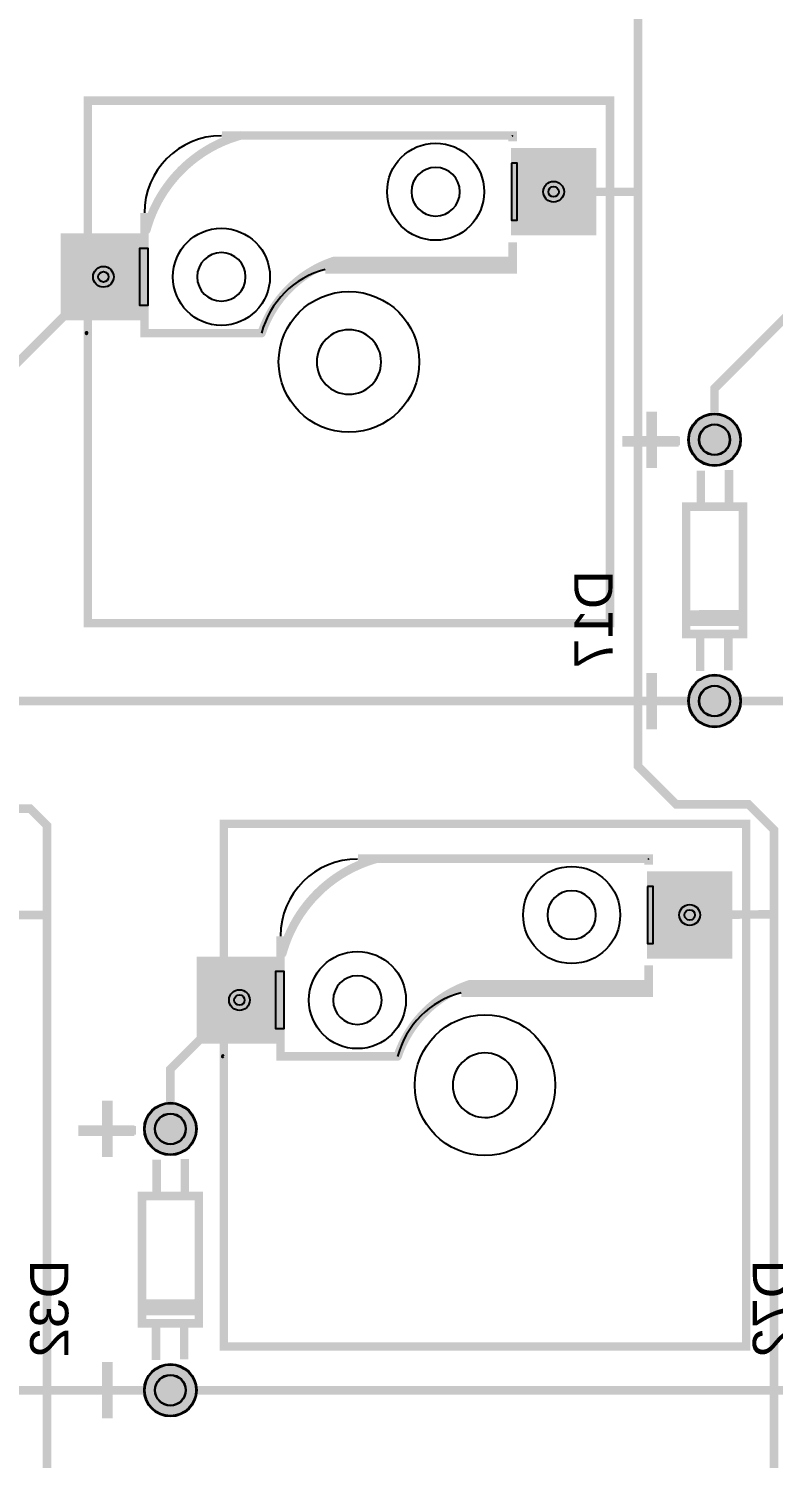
# Model space of a CAD drawing. Header units: millimetres. Extents: x -39 to 282, y -369 to -213.
# Drawn here: x 207.6 to 229.85, y -300.7 to -258.02 of the extents above; entities that cross this region are included whole.
import ezdxf

# ---------------------------------------------------------------- set-up
doc = ezdxf.new("R2010")
doc.units = ezdxf.units.MM
for name, color, linetype, true_color in [('BottomLayer', 7, 'Continuous', 0x0000ff), ('BottomPasteMaskLayer', 7, 'Continuous', 0x800000), ('BottomSilkLayer', 7, 'Continuous', 0x66cc33), ('BottomSolderMaskLayer', 7, 'Continuous', 0xaa00ff), ('Document', 7, 'Continuous', 0xffffff), ('Hole', 7, 'Continuous', 0x222222), ('Multi-Layer', 7, 'Continuous', 0xc0c0c0), ('TopLayer', 7, 'Continuous', 0xff0000), ('TopSilkLayer', 7, 'Continuous', 0xffcc00), ('TopSolderMaskLayer', 7, 'Continuous', 0x800080)]:
    doc.layers.add(name, color=color, linetype=linetype, true_color=true_color)
doc.styles.get("Standard").update_dxf_attribs({"font": 'arial.ttf'})

msp = doc.modelspace()

# ---------------------------------------------------------------- hatches: boundary and pattern name
at = {"layer": 'BottomLayer'}
for points in [[(222.035, -261.616), (224.535, -261.616), (224.535, -264.166), (222.035, -264.166)], [(222.186, -262.041), (222.186, -263.741), (223.786, -263.741), (223.786, -262.041), (222.186, -262.041)], [(208.585, -264.156), (211.085, -264.156), (211.085, -266.706), (208.585, -266.706)], [(209.336, -264.581), (209.336, -266.281), (210.936, -266.281), (210.936, -264.581), (209.336, -264.581)], [(226.099, -283.206), (228.599, -283.206), (228.599, -285.756), (226.099, -285.756)], [(226.25, -283.631), (226.25, -285.331), (227.85, -285.331), (227.85, -283.631), (226.25, -283.631)], [(212.649, -285.746), (215.149, -285.746), (215.149, -288.296), (212.649, -288.296)], [(213.4, -286.171), (213.4, -287.871), (215, -287.871), (215, -286.171), (213.4, -286.171)]]:
    msp.add_hatch(color=256, dxfattribs=at).paths.add_polyline_path(points)
at = {"layer": 'BottomPasteMaskLayer'}
for points in [[(222.035, -261.616), (224.535, -261.616), (224.535, -264.166), (222.035, -264.166)], [(208.585, -264.156), (211.085, -264.156), (211.085, -266.706), (208.585, -266.706)], [(226.099, -283.206), (228.599, -283.206), (228.599, -285.756), (226.099, -285.756)], [(212.649, -285.746), (215.149, -285.746), (215.149, -288.296), (212.649, -288.296)]]:
    msp.add_hatch(color=256, dxfattribs=at).paths.add_polyline_path(points)
at = {"layer": 'BottomSilkLayer'}
for points in [[(211.12, -264.159), (211.104, -264.158), (211.087, -264.155), (211.072, -264.15), (211.057, -264.142), (211.043, -264.133), (211.03, -264.122), (211.02, -264.11), (211.01, -264.096), (211.003, -264.081), (210.998, -264.065), (210.994, -264.049), (210.993, -264.032), (210.993, -264.032), (210.995, -264.014), (210.998, -263.997), (210.998, -263.997), (210.998, -263.997), (210.998, -263.997), (211.024, -263.907), (211.052, -263.818), (211.082, -263.729), (211.114, -263.641), (211.148, -263.554), (211.183, -263.468), (211.221, -263.382), (211.261, -263.297), (211.302, -263.213), (211.345, -263.131), (211.391, -263.049), (211.438, -262.968), (211.487, -262.888), (211.537, -262.809), (211.59, -262.732), (211.644, -262.656), (211.7, -262.581), (211.757, -262.507), (211.816, -262.434), (211.877, -262.363), (211.939, -262.294), (212.003, -262.225), (212.068, -262.158), (212.135, -262.093), (212.204, -262.029), (212.273, -261.967), (212.345, -261.906), (212.417, -261.847), (212.491, -261.789), (212.566, -261.734), (212.642, -261.68), (212.72, -261.627), (212.798, -261.577), (212.878, -261.528), (212.959, -261.481), (213.041, -261.435), (213.124, -261.392), (213.207, -261.351), (213.292, -261.311), (213.378, -261.273), (213.464, -261.237), (213.551, -261.204), (213.639, -261.172), (213.728, -261.142), (213.817, -261.114), (213.907, -261.088), (213.907, -261.088), (213.907, -261.088), (213.907, -261.088), (213.924, -261.084), (213.942, -261.083), (213.942, -261.083), (213.942, -261.083), (213.959, -261.084), (213.975, -261.088), (213.991, -261.093), (214.006, -261.1), (214.02, -261.11), (214.032, -261.12), (214.043, -261.133), (214.052, -261.147), (214.06, -261.162), (214.065, -261.177), (214.068, -261.194), (214.069, -261.21), (214.069, -261.21), (214.068, -261.227), (214.065, -261.243), (214.06, -261.259), (214.052, -261.274), (214.043, -261.288), (214.032, -261.3), (214.019, -261.311), (214.005, -261.32), (213.99, -261.328), (213.974, -261.333), (213.974, -261.333), (213.974, -261.333), (213.974, -261.333), (213.888, -261.358), (213.803, -261.385), (213.718, -261.413), (213.633, -261.444), (213.55, -261.477), (213.467, -261.511), (213.385, -261.548), (213.303, -261.586), (213.223, -261.626), (213.144, -261.668), (213.065, -261.712), (212.988, -261.758), (212.912, -261.805), (212.837, -261.854), (212.763, -261.905), (212.69, -261.958), (212.618, -262.012), (212.548, -262.067), (212.479, -262.125), (212.411, -262.184), (212.345, -262.244), (212.28, -262.306), (212.216, -262.37), (212.154, -262.435), (212.094, -262.501), (212.035, -262.569), (211.978, -262.638), (211.922, -262.708), (211.868, -262.78), (211.815, -262.853), (211.764, -262.927), (211.715, -263.002), (211.668, -263.078), (211.622, -263.155), (211.578, -263.234), (211.536, -263.313), (211.496, -263.393), (211.458, -263.475), (211.421, -263.557), (211.387, -263.639), (211.354, -263.723), (211.324, -263.807), (211.295, -263.892), (211.268, -263.978), (211.243, -264.064), (211.243, -264.064), (211.243, -264.064), (211.243, -264.064), (211.243, -264.064), (211.238, -264.08), (211.231, -264.095), (211.221, -264.109), (211.21, -264.122), (211.198, -264.133), (211.184, -264.142), (211.169, -264.149), (211.153, -264.155), (211.137, -264.158), (211.12, -264.159), (211.12, -264.159), (211.12, -264.159), (211.12, -264.159)], [(222.061, -261.084), (214.491, -261.084), (213.941, -261.084), (213.924, -261.085), (213.908, -261.088), (213.892, -261.093), (213.877, -261.101), (213.863, -261.11), (213.851, -261.121), (213.84, -261.133), (213.831, -261.147), (213.823, -261.162), (213.818, -261.178), (213.815, -261.194), (213.814, -261.211), (213.815, -261.227), (213.818, -261.243), (213.823, -261.259), (213.831, -261.274), (213.84, -261.288), (213.851, -261.3), (213.863, -261.311), (213.877, -261.321), (213.892, -261.328), (213.908, -261.333), (213.924, -261.336), (213.941, -261.338), (214.491, -261.338), (222.061, -261.338), (222.077, -261.336), (222.094, -261.333), (222.109, -261.328), (222.124, -261.321), (222.138, -261.311), (222.151, -261.3), (222.161, -261.288), (222.171, -261.274), (222.178, -261.259), (222.183, -261.243), (222.187, -261.227), (222.188, -261.211), (222.187, -261.194), (222.183, -261.178), (222.178, -261.162), (222.171, -261.147), (222.161, -261.133), (222.151, -261.121), (222.138, -261.11), (222.124, -261.101), (222.109, -261.093), (222.094, -261.088), (222.077, -261.085), (222.061, -261.084), (222.061, -261.084)], [(214.56, -267.24), (214.543, -267.239), (214.527, -267.236), (214.511, -267.23), (214.496, -267.223), (214.483, -267.214), (214.47, -267.203), (214.459, -267.19), (214.45, -267.177), (214.443, -267.162), (214.437, -267.146), (214.434, -267.13), (214.433, -267.113), (214.433, -267.113), (214.433, -267.113), (214.435, -267.091), (214.44, -267.07), (214.44, -267.07), (214.44, -267.07), (214.44, -267.07), (214.44, -267.07), (214.469, -266.989), (214.499, -266.909), (214.531, -266.829), (214.566, -266.75), (214.602, -266.672), (214.64, -266.595), (214.68, -266.519), (214.721, -266.443), (214.765, -266.369), (214.81, -266.296), (214.857, -266.224), (214.906, -266.153), (214.956, -266.084), (215.009, -266.015), (215.062, -265.948), (215.118, -265.882), (215.175, -265.818), (215.233, -265.755), (215.293, -265.693), (215.355, -265.633), (215.418, -265.575), (215.482, -265.518), (215.548, -265.462), (215.615, -265.408), (215.684, -265.356), (215.753, -265.306), (215.824, -265.257), (215.896, -265.21), (215.969, -265.165), (216.043, -265.121), (216.119, -265.079), (216.195, -265.04), (216.272, -265.002), (216.35, -264.965), (216.429, -264.931), (216.509, -264.899), (216.589, -264.869), (216.67, -264.84), (216.67, -264.84), (216.67, -264.84), (216.67, -264.84), (216.691, -264.835), (216.712, -264.833), (216.712, -264.833), (216.728, -264.834), (216.744, -264.838), (216.76, -264.843), (216.775, -264.85), (216.789, -264.86), (216.801, -264.871), (216.812, -264.883), (216.822, -264.897), (216.829, -264.912), (216.834, -264.927), (216.837, -264.944), (216.839, -264.96), (216.839, -264.96), (216.837, -264.978), (216.834, -264.995), (216.828, -265.012), (216.819, -265.028), (216.809, -265.042), (216.797, -265.055), (216.783, -265.065), (216.768, -265.074), (216.751, -265.081), (216.751, -265.081), (216.751, -265.081), (216.751, -265.081), (216.751, -265.081), (216.674, -265.108), (216.597, -265.137), (216.521, -265.168), (216.446, -265.201), (216.372, -265.235), (216.298, -265.272), (216.226, -265.31), (216.154, -265.35), (216.084, -265.392), (216.014, -265.436), (215.946, -265.481), (215.879, -265.528), (215.813, -265.577), (215.748, -265.627), (215.685, -265.679), (215.622, -265.733), (215.562, -265.788), (215.502, -265.844), (215.444, -265.902), (215.388, -265.962), (215.333, -266.022), (215.279, -266.085), (215.227, -266.148), (215.177, -266.213), (215.128, -266.279), (215.081, -266.346), (215.036, -266.414), (214.992, -266.484), (214.95, -266.554), (214.91, -266.626), (214.872, -266.698), (214.836, -266.772), (214.801, -266.846), (214.768, -266.921), (214.737, -266.997), (214.708, -267.074), (214.681, -267.151), (214.681, -267.151), (214.681, -267.151), (214.681, -267.151), (214.675, -267.166), (214.668, -267.18), (214.658, -267.193), (214.647, -267.205), (214.635, -267.215), (214.622, -267.224), (214.607, -267.231), (214.592, -267.236), (214.576, -267.239), (214.56, -267.24), (214.56, -267.24), (214.56, -267.24)], [(216.711, -265.088), (217.751, -265.088), (222.061, -265.088), (222.077, -265.087), (222.094, -265.083), (222.109, -265.078), (222.124, -265.071), (222.138, -265.061), (222.151, -265.051), (222.161, -265.038), (222.171, -265.024), (222.178, -265.009), (222.183, -264.994), (222.187, -264.977), (222.188, -264.961), (222.187, -264.944), (222.183, -264.928), (222.178, -264.912), (222.171, -264.897), (222.161, -264.883), (222.151, -264.871), (222.138, -264.86), (222.124, -264.851), (222.109, -264.843), (222.094, -264.838), (222.077, -264.835), (222.061, -264.834), (217.751, -264.834), (216.711, -264.834), (216.694, -264.835), (216.678, -264.838), (216.662, -264.843), (216.647, -264.851), (216.633, -264.86), (216.621, -264.871), (216.61, -264.883), (216.601, -264.897), (216.593, -264.912), (216.588, -264.928), (216.585, -264.944), (216.584, -264.961), (216.585, -264.977), (216.588, -264.994), (216.593, -265.009), (216.601, -265.024), (216.61, -265.038), (216.621, -265.051), (216.633, -265.061), (216.647, -265.071), (216.662, -265.078), (216.678, -265.083), (216.694, -265.087), (216.711, -265.088), (216.711, -265.088)], [(211.061, -267.238), (214.561, -267.238), (214.577, -267.237), (214.594, -267.233), (214.609, -267.228), (214.624, -267.221), (214.638, -267.211), (214.651, -267.2), (214.662, -267.188), (214.671, -267.174), (214.678, -267.159), (214.683, -267.143), (214.687, -267.127), (214.688, -267.111), (214.687, -267.094), (214.683, -267.078), (214.678, -267.062), (214.671, -267.047), (214.662, -267.033), (214.651, -267.021), (214.638, -267.01), (214.624, -267.001), (214.609, -266.993), (214.594, -266.988), (214.577, -266.985), (214.561, -266.984), (211.061, -266.984), (211.044, -266.985), (211.028, -266.988), (211.012, -266.993), (210.997, -267.001), (210.983, -267.01), (210.971, -267.021), (210.96, -267.033), (210.951, -267.047), (210.943, -267.062), (210.938, -267.078), (210.935, -267.094), (210.934, -267.111), (210.935, -267.127), (210.938, -267.143), (210.943, -267.159), (210.951, -267.174), (210.96, -267.188), (210.971, -267.2), (210.983, -267.211), (210.997, -267.221), (211.012, -267.228), (211.028, -267.233), (211.044, -267.237), (211.061, -267.238), (211.061, -267.238)], [(227.242, -275.384), (227.242, -275.844), (227.232, -275.854), (228.912, -275.854), (228.942, -275.824), (228.942, -275.414), (228.942, -275.374)], [(215.184, -285.749), (215.168, -285.748), (215.151, -285.745), (215.136, -285.74), (215.121, -285.732), (215.107, -285.723), (215.095, -285.712), (215.084, -285.7), (215.074, -285.686), (215.067, -285.671), (215.062, -285.655), (215.058, -285.639), (215.057, -285.622), (215.057, -285.622), (215.059, -285.604), (215.062, -285.587), (215.062, -285.587), (215.062, -285.587), (215.062, -285.587), (215.088, -285.497), (215.116, -285.408), (215.146, -285.319), (215.178, -285.231), (215.212, -285.144), (215.247, -285.058), (215.285, -284.972), (215.325, -284.887), (215.366, -284.803), (215.41, -284.721), (215.455, -284.639), (215.502, -284.558), (215.551, -284.478), (215.601, -284.4), (215.654, -284.322), (215.708, -284.246), (215.764, -284.171), (215.821, -284.097), (215.88, -284.024), (215.941, -283.953), (216.003, -283.884), (216.067, -283.815), (216.132, -283.748), (216.199, -283.683), (216.268, -283.619), (216.337, -283.557), (216.409, -283.496), (216.481, -283.437), (216.555, -283.379), (216.63, -283.324), (216.706, -283.27), (216.784, -283.217), (216.862, -283.167), (216.942, -283.118), (217.023, -283.071), (217.105, -283.025), (217.188, -282.982), (217.271, -282.941), (217.356, -282.901), (217.442, -282.863), (217.528, -282.827), (217.615, -282.794), (217.703, -282.762), (217.792, -282.732), (217.881, -282.704), (217.971, -282.678), (217.971, -282.678), (217.971, -282.678), (217.971, -282.678), (217.988, -282.675), (218.006, -282.673), (218.006, -282.673), (218.006, -282.673), (218.023, -282.674), (218.039, -282.678), (218.055, -282.683), (218.07, -282.69), (218.084, -282.7), (218.096, -282.711), (218.107, -282.723), (218.116, -282.737), (218.124, -282.752), (218.129, -282.767), (218.132, -282.784), (218.133, -282.8), (218.133, -282.8), (218.132, -282.817), (218.129, -282.833), (218.124, -282.849), (218.116, -282.864), (218.107, -282.878), (218.096, -282.89), (218.083, -282.901), (218.069, -282.91), (218.054, -282.918), (218.039, -282.923), (218.039, -282.923), (218.039, -282.923), (218.039, -282.923), (217.952, -282.948), (217.867, -282.975), (217.782, -283.003), (217.697, -283.034), (217.614, -283.067), (217.531, -283.101), (217.449, -283.138), (217.367, -283.176), (217.287, -283.216), (217.208, -283.258), (217.129, -283.302), (217.052, -283.348), (216.976, -283.395), (216.901, -283.444), (216.827, -283.495), (216.754, -283.548), (216.682, -283.602), (216.612, -283.658), (216.543, -283.715), (216.475, -283.774), (216.409, -283.834), (216.344, -283.896), (216.28, -283.96), (216.218, -284.025), (216.158, -284.091), (216.099, -284.159), (216.042, -284.228), (215.986, -284.298), (215.932, -284.37), (215.879, -284.443), (215.828, -284.517), (215.779, -284.592), (215.732, -284.668), (215.686, -284.745), (215.642, -284.824), (215.6, -284.903), (215.56, -284.983), (215.522, -285.065), (215.485, -285.147), (215.451, -285.229), (215.418, -285.313), (215.388, -285.397), (215.359, -285.483), (215.332, -285.568), (215.307, -285.654), (215.307, -285.654), (215.307, -285.654), (215.307, -285.654), (215.307, -285.654), (215.302, -285.67), (215.295, -285.685), (215.285, -285.699), (215.274, -285.712), (215.262, -285.723), (215.248, -285.732), (215.233, -285.74), (215.217, -285.745), (215.201, -285.748), (215.184, -285.749), (215.184, -285.749), (215.184, -285.749), (215.184, -285.749)], [(226.125, -282.674), (218.555, -282.674), (218.005, -282.674), (217.988, -282.675), (217.972, -282.678), (217.956, -282.683), (217.941, -282.691), (217.927, -282.7), (217.915, -282.711), (217.904, -282.723), (217.895, -282.737), (217.887, -282.752), (217.882, -282.768), (217.879, -282.784), (217.878, -282.801), (217.879, -282.817), (217.882, -282.833), (217.887, -282.849), (217.895, -282.864), (217.904, -282.878), (217.915, -282.89), (217.927, -282.901), (217.941, -282.911), (217.956, -282.918), (217.972, -282.923), (217.988, -282.927), (218.005, -282.928), (218.555, -282.928), (226.125, -282.928), (226.141, -282.927), (226.158, -282.923), (226.173, -282.918), (226.188, -282.911), (226.202, -282.901), (226.215, -282.89), (226.225, -282.878), (226.235, -282.864), (226.242, -282.849), (226.247, -282.833), (226.251, -282.817), (226.252, -282.801), (226.251, -282.784), (226.247, -282.768), (226.242, -282.752), (226.235, -282.737), (226.225, -282.723), (226.215, -282.711), (226.202, -282.7), (226.188, -282.691), (226.173, -282.683), (226.158, -282.678), (226.141, -282.675), (226.125, -282.674), (226.125, -282.674)], [(218.624, -288.83), (218.607, -288.829), (218.591, -288.826), (218.575, -288.821), (218.56, -288.813), (218.547, -288.804), (218.534, -288.793), (218.523, -288.781), (218.514, -288.767), (218.507, -288.752), (218.501, -288.736), (218.498, -288.72), (218.497, -288.703), (218.497, -288.703), (218.497, -288.703), (218.499, -288.681), (218.504, -288.66), (218.504, -288.66), (218.504, -288.66), (218.504, -288.66), (218.504, -288.66), (218.533, -288.579), (218.563, -288.499), (218.595, -288.419), (218.63, -288.34), (218.666, -288.262), (218.704, -288.185), (218.744, -288.109), (218.785, -288.033), (218.829, -287.959), (218.874, -287.886), (218.921, -287.814), (218.97, -287.743), (219.02, -287.674), (219.073, -287.605), (219.126, -287.538), (219.182, -287.472), (219.239, -287.408), (219.297, -287.345), (219.357, -287.283), (219.419, -287.223), (219.482, -287.165), (219.546, -287.108), (219.612, -287.052), (219.679, -286.999), (219.748, -286.946), (219.817, -286.896), (219.888, -286.847), (219.96, -286.8), (220.033, -286.755), (220.107, -286.711), (220.183, -286.669), (220.259, -286.63), (220.336, -286.592), (220.414, -286.555), (220.493, -286.521), (220.573, -286.489), (220.653, -286.459), (220.734, -286.43), (220.734, -286.43), (220.734, -286.43), (220.734, -286.43), (220.755, -286.425), (220.776, -286.423), (220.776, -286.423), (220.792, -286.424), (220.808, -286.428), (220.824, -286.433), (220.839, -286.44), (220.853, -286.45), (220.865, -286.461), (220.876, -286.473), (220.886, -286.487), (220.893, -286.502), (220.898, -286.518), (220.901, -286.534), (220.903, -286.55), (220.903, -286.55), (220.901, -286.568), (220.898, -286.585), (220.892, -286.602), (220.883, -286.618), (220.873, -286.632), (220.861, -286.645), (220.847, -286.656), (220.832, -286.664), (220.815, -286.671), (220.815, -286.671), (220.815, -286.671), (220.815, -286.671), (220.815, -286.671), (220.738, -286.698), (220.661, -286.727), (220.585, -286.758), (220.51, -286.791), (220.436, -286.825), (220.362, -286.862), (220.29, -286.9), (220.218, -286.94), (220.148, -286.982), (220.078, -287.026), (220.01, -287.071), (219.943, -287.118), (219.877, -287.167), (219.812, -287.217), (219.749, -287.269), (219.686, -287.323), (219.626, -287.378), (219.566, -287.434), (219.508, -287.492), (219.452, -287.552), (219.397, -287.612), (219.343, -287.675), (219.291, -287.738), (219.241, -287.803), (219.192, -287.869), (219.145, -287.936), (219.1, -288.004), (219.056, -288.074), (219.014, -288.144), (218.974, -288.216), (218.936, -288.288), (218.9, -288.362), (218.865, -288.436), (218.832, -288.511), (218.801, -288.587), (218.772, -288.664), (218.745, -288.741), (218.745, -288.741), (218.745, -288.741), (218.745, -288.741), (218.739, -288.756), (218.732, -288.77), (218.722, -288.783), (218.711, -288.795), (218.699, -288.806), (218.686, -288.814), (218.671, -288.821), (218.656, -288.826), (218.64, -288.829), (218.624, -288.83), (218.624, -288.83), (218.624, -288.83)], [(220.775, -286.678), (221.815, -286.678), (226.125, -286.678), (226.141, -286.677), (226.158, -286.673), (226.173, -286.668), (226.188, -286.661), (226.202, -286.652), (226.215, -286.641), (226.225, -286.628), (226.235, -286.614), (226.242, -286.599), (226.247, -286.584), (226.251, -286.567), (226.252, -286.551), (226.251, -286.534), (226.247, -286.518), (226.242, -286.502), (226.235, -286.487), (226.225, -286.473), (226.215, -286.461), (226.202, -286.45), (226.188, -286.441), (226.173, -286.433), (226.158, -286.428), (226.141, -286.425), (226.125, -286.424), (221.815, -286.424), (220.775, -286.424), (220.758, -286.425), (220.742, -286.428), (220.726, -286.433), (220.711, -286.441), (220.697, -286.45), (220.685, -286.461), (220.674, -286.473), (220.665, -286.487), (220.657, -286.502), (220.652, -286.518), (220.649, -286.534), (220.648, -286.551), (220.649, -286.567), (220.652, -286.584), (220.657, -286.599), (220.665, -286.614), (220.674, -286.628), (220.685, -286.641), (220.697, -286.652), (220.711, -286.661), (220.726, -286.668), (220.742, -286.673), (220.758, -286.677), (220.775, -286.678), (220.775, -286.678)], [(215.125, -288.828), (218.625, -288.828), (218.641, -288.827), (218.658, -288.823), (218.673, -288.818), (218.688, -288.811), (218.702, -288.801), (218.715, -288.79), (218.726, -288.778), (218.735, -288.764), (218.742, -288.749), (218.747, -288.734), (218.751, -288.717), (218.752, -288.701), (218.751, -288.684), (218.747, -288.668), (218.742, -288.652), (218.735, -288.637), (218.726, -288.623), (218.715, -288.611), (218.702, -288.6), (218.688, -288.591), (218.673, -288.583), (218.658, -288.578), (218.641, -288.575), (218.625, -288.574), (215.125, -288.574), (215.108, -288.575), (215.092, -288.578), (215.076, -288.583), (215.061, -288.591), (215.047, -288.6), (215.035, -288.611), (215.024, -288.623), (215.015, -288.637), (215.007, -288.652), (215.002, -288.668), (214.999, -288.684), (214.998, -288.701), (214.999, -288.717), (215.002, -288.734), (215.007, -288.749), (215.015, -288.764), (215.024, -288.778), (215.035, -288.79), (215.047, -288.801), (215.061, -288.811), (215.076, -288.818), (215.092, -288.823), (215.108, -288.827), (215.125, -288.828), (215.125, -288.828)], [(210.986, -295.958), (210.986, -296.418), (210.976, -296.428), (212.656, -296.428), (212.686, -296.398), (212.686, -295.988), (212.686, -295.948)]]:
    msp.add_hatch(color=256, dxfattribs=at).paths.add_polyline_path(points)
at = {"layer": 'BottomSolderMaskLayer'}
for points in [[(222.01, -261.59), (224.561, -261.59), (224.561, -264.191), (222.01, -264.191)], [(208.56, -264.13), (211.111, -264.13), (211.111, -266.731), (208.56, -266.731)], [(227.305, -270.294, 1), (228.879, -270.294, 1)], [(227.305, -278.093, 1), (228.879, -278.093, 1)], [(226.074, -283.18), (228.625, -283.18), (228.625, -285.781), (226.074, -285.781)], [(212.624, -285.72), (215.175, -285.72), (215.175, -288.321), (212.624, -288.321)], [(211.049, -290.868, 1), (212.623, -290.868, 1)], [(211.049, -298.668, 1), (212.623, -298.668, 1)]]:
    msp.add_hatch(color=256, dxfattribs=at).paths.add_polyline_path(points)
at = {"layer": 'Document'}
for points in [[(226.373, -269.454), (226.053, -269.454), (226.053, -271.134), (226.373, -271.134)], [(227.02, -270.506), (227.02, -270.186), (225.34, -270.186), (225.34, -270.506)], [(226.372, -277.254), (226.052, -277.254), (226.052, -278.934), (226.372, -278.934)], [(210.117, -290.028), (209.797, -290.028), (209.797, -291.708), (210.117, -291.708)], [(210.764, -291.08), (210.764, -290.76), (209.084, -290.76), (209.084, -291.08)], [(210.116, -297.828), (209.796, -297.828), (209.796, -299.508), (210.116, -299.508)]]:
    msp.add_hatch(color=256, dxfattribs=at).paths.add_polyline_path(points)
at = {"layer": 'Multi-Layer'}
for points in [[(227.33, -270.294, 1), (228.854, -270.294, 1)], [(227.33, -278.093, 1), (228.854, -278.093, 1)], [(211.074, -290.868, 1), (212.598, -290.868, 1)], [(211.074, -298.668, 1), (212.598, -298.668, 1)]]:
    msp.add_hatch(color=256, dxfattribs=at).paths.add_polyline_path(points)
at = {"layer": 'TopSolderMaskLayer'}
for points in [[(227.305, -270.294, 1), (228.879, -270.294, 1)], [(227.305, -278.093, 1), (228.879, -278.093, 1)], [(211.049, -290.868, 1), (212.623, -290.868, 1)], [(211.049, -298.668, 1), (212.623, -298.668, 1)]]:
    msp.add_hatch(color=256, dxfattribs=at).paths.add_polyline_path(points)

# ---------------------------------------------------------------- linework, layer by layer
at = {"layer": 'BottomLayer', "const_width": 0.254}
for points in [[(228.092, -278.093), (228.092, -278.093), (206.121, -278.093)], [(256.541, -278.474), (256.16, -278.093), (228.092, -278.093)], [(211.836, -298.668), (190.754, -298.668), (190.627, -298.795)], [(233.68, -298.668), (211.836, -298.668)]]:
    msp.add_lwpolyline(points, dxfattribs=at)
at = {"layer": 'BottomLayer'}
for centre in [(209.335, -267.11), (213.399, -288.7)]:
    msp.add_arc(centre, 0.03, 359.9073, 349.7038, dxfattribs=at)
at = {"layer": 'BottomSilkLayer', "const_width": 0.254}
for points in [[(222.061, -261.385), (222.061, -261.211), (213.374, -261.211)], [(211.061, -263.524), (211.061, -266.937), (211.061, -267.111), (214.561, -267.111)], [(222.061, -264.961), (222.061, -264.397)], [(216.461, -265.211), (216.711, -265.211), (217.751, -265.211), (222.061, -265.211), (222.061, -264.961)], [(226.222, -269.554), (226.222, -271.024)], [(225.422, -270.334), (227.062, -270.334)], [(227.682, -272.233), (227.682, -271.213)], [(228.522, -272.193), (228.522, -271.193)], [(227.662, -276.194), (227.662, -277.194)], [(228.502, -276.154), (228.502, -277.174)], [(226.202, -277.324), (226.202, -278.824)], [(226.125, -282.975), (226.125, -282.801), (217.438, -282.801)], [(215.125, -285.114), (215.125, -288.527), (215.125, -288.701), (218.625, -288.701)], [(226.125, -286.551), (226.125, -285.987)], [(220.525, -286.801), (220.775, -286.801), (221.815, -286.801), (226.125, -286.801), (226.125, -286.551)], [(209.966, -290.128), (209.966, -291.598)], [(209.166, -290.908), (210.806, -290.908)], [(211.426, -292.807), (211.426, -291.787)], [(212.266, -292.767), (212.266, -291.767)], [(212.246, -296.728), (212.246, -297.748)], [(211.406, -296.768), (211.406, -297.768)], [(209.946, -297.898), (209.946, -299.398)]]:
    msp.add_lwpolyline(points, dxfattribs=at)
at = {"layer": 'BottomSilkLayer'}
for points in [[(222.026, -262.041), (222.026, -263.741), (222.196, -263.741), (222.196, -262.041), (222.026, -262.041)], [(210.911, -266.281), (211.171, -266.281), (211.171, -264.581), (210.911, -264.581), (210.911, -266.281), (210.911, -266.281)], [(226.09, -283.631), (226.09, -285.331), (226.26, -285.331), (226.26, -283.631), (226.09, -283.631)], [(214.975, -287.871), (215.235, -287.871), (215.235, -286.171), (214.975, -286.171), (214.975, -287.871), (214.975, -287.871)]]:
    msp.add_lwpolyline(points, close=True, dxfattribs=at)
at = {"layer": 'BottomSilkLayer', "const_width": 0.254}
for points in [[(227.243, -272.294), (227.243, -276.094), (228.943, -276.094), (228.943, -272.294), (227.243, -272.294)], [(210.987, -292.868), (210.987, -296.668), (212.687, -296.668), (212.687, -292.868), (210.987, -292.868)]]:
    msp.add_lwpolyline(points, close=True, dxfattribs=at)
at = {"layer": 'BottomSilkLayer'}
for centre, radius, start, end in [((213.364, -263.524), 2.304, 90, 179.9994), ((222.051, -261.211), 0.01, 270.2907, 0.1462), ((217.13, -267.78), 2.655, 104.6011, 165.3997), ((217.428, -285.114), 2.304, 90, 179.9994), ((226.115, -282.801), 0.01, 270.1452, 0.1456), ((221.194, -289.37), 2.655, 104.6017, 165.3998)]:
    msp.add_arc(centre, radius, start, end, dxfattribs=at)
at = {"layer": 'BottomSolderMaskLayer'}
for centre, radius in [((228.092, -270.294), 0.787), ((228.092, -270.294), 0.465), ((228.092, -278.093), 0.787), ((228.092, -278.094), 0.465), ((211.836, -290.868), 0.787), ((211.836, -290.868), 0.465), ((211.836, -298.668), 0.787), ((211.836, -298.668), 0.465)]:
    msp.add_circle(centre, radius, dxfattribs=at)
at = {"layer": 'Document'}
for centre, radius, start, end in [((219.76, -262.892), 0.725, 0.1496, 359.8504), ((213.36, -265.432), 0.725, 0.1496, 359.8504), ((217.17, -267.973), 0.963, 0.1504, 359.8496), ((223.824, -284.482), 0.725, 0.1496, 359.8504), ((217.424, -287.022), 0.725, 0.1496, 359.8504), ((221.234, -289.563), 0.963, 0.1504, 359.8496)]:
    msp.add_arc(centre, radius, start, end, dxfattribs=at)
at = {"layer": 'Hole'}
for centre in [(223.285, -262.891), (209.835, -265.431), (227.349, -284.481), (213.899, -287.021)]:
    msp.add_circle(centre, 0.155, dxfattribs=at)
at = {"layer": 'Multi-Layer'}
for centre, radius in [((219.76, -262.891), 1.45), ((223.285, -262.891), 0.31), ((213.361, -265.431), 1.45), ((209.835, -265.431), 0.31), ((217.171, -267.971), 2.1), ((228.092, -270.294), 0.762), ((228.092, -270.294), 0.45), ((228.092, -278.093), 0.762), ((228.092, -278.094), 0.45), ((223.824, -284.481), 1.45), ((227.349, -284.481), 0.31), ((217.424, -287.021), 1.45), ((213.899, -287.021), 0.31), ((221.234, -289.561), 2.1), ((211.836, -290.868), 0.762), ((211.836, -290.868), 0.45), ((211.836, -298.668), 0.762), ((211.836, -298.668), 0.45)]:
    msp.add_circle(centre, radius, dxfattribs=at)
at = {"layer": 'TopLayer', "const_width": 0.254}
for points in [[(141.478, -222.25), (142.748, -223.52), (223.774, -223.52), (225.806, -225.552), (225.806, -280.036), (226.949, -281.179), (229.108, -281.179), (229.87, -281.941), (229.87, -301.753), (230.886, -302.769), (239.522, -302.769), (240.284, -303.531), (240.284, -318.898), (238.887, -320.295), (231.394, -320.295), (230.124, -321.819), (230.124, -337.44)], [(204.616, -327.661), (206.883, -327.661), (207.137, -327.407), (207.137, -320.93), (208.026, -320.041), (217.297, -320.041), (218.186, -319.152), (218.186, -303.023), (217.805, -302.642), (209.169, -302.642), (208.153, -301.626), (208.153, -281.814), (207.645, -281.306), (204.343, -281.306), (203.962, -280.925), (203.962, -225.933), (203.327, -225.298)], [(223.284, -262.891), (225.806, -262.896)], [(209.835, -265.43), (206.121, -269.144), (206.121, -270.294)], [(231.425, -265.431), (228.092, -268.764), (228.092, -270.294)], [(205.759, -284.481), (208.153, -284.481)], [(227.348, -284.481), (229.87, -284.46)], [(213.899, -287.021), (211.836, -289.084), (211.836, -290.868)]]:
    msp.add_lwpolyline(points, dxfattribs=at)
at = {"layer": 'TopSilkLayer', "const_width": 0.254}
for points in [[(209.371, -275.771), (209.371, -260.171), (224.971, -260.171), (224.971, -275.771), (209.371, -275.771)], [(213.435, -297.361), (213.435, -281.761), (229.035, -281.761), (229.035, -297.361), (213.435, -297.361)]]:
    msp.add_lwpolyline(points, close=True, dxfattribs=at)
at = {"layer": 'TopSolderMaskLayer'}
for centre, radius in [((228.092, -270.294), 0.787), ((228.092, -270.294), 0.465), ((228.092, -278.093), 0.787), ((228.092, -278.094), 0.465), ((211.836, -290.868), 0.787), ((211.836, -290.868), 0.465), ((211.836, -298.668), 0.787), ((211.836, -298.668), 0.465)]:
    msp.add_circle(centre, radius, dxfattribs=at)

# ---------------------------------------------------------------- texts
at = {"layer": 'BottomSilkLayer', "text_generation_flag": 2}
for s, p in [('D17', (225.044, -274.194)), ('D32', (208.788, -294.768)), ('D72', (230.378, -294.768))]:
    msp.add_text(s, height=1.143, rotation=90, dxfattribs=at).set_placement(p)

doc.saveas('drawing.dxf')
